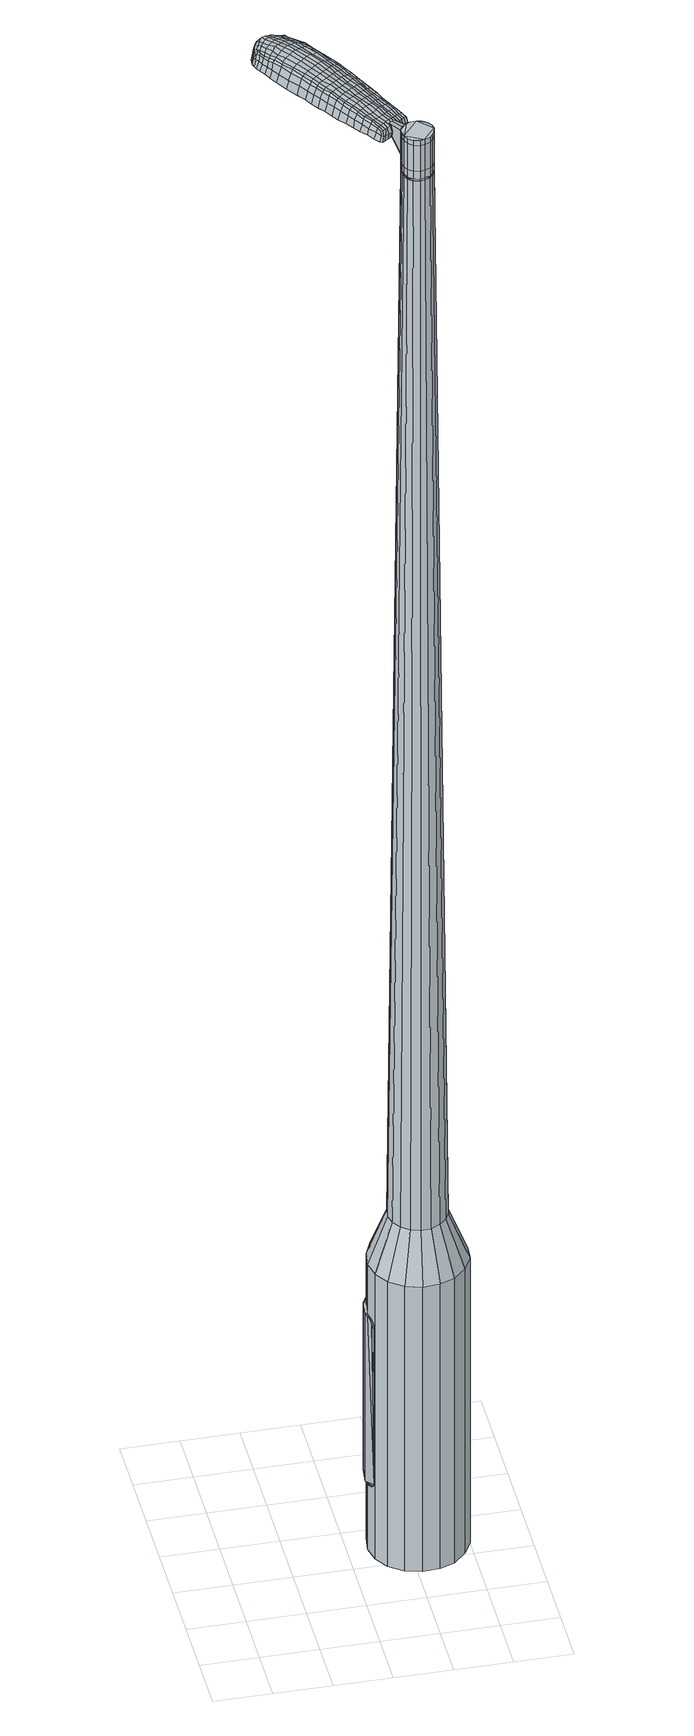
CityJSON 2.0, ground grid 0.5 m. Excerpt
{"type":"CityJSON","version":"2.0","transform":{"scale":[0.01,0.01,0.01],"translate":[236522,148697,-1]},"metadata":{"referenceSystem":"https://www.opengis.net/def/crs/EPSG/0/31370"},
"CityObjects":{
"object1":{"type":"GenericCityObject","attributes":{"cluster":219,"mean_distance_to_centroid":0.167,"new_centroid_x":236523.61,"new_centroid_y":148698.26,"mean_distance_to_camera":6.42,"H1":254.01,"H2":280.38,"Z_final":108.63,"cluster2":-1,"proj_x":236528.1,"proj_y":148695.32,"id_line":52797,"bearing_l":33.27,"distance":5.37,"orientation":"left","G_obj":123.27},"geometry":[{"type":"MultiSurface","lod":"2","boundaries":[[[0,1,2,3]],[[1,4,5,2]],[[4,6,7,5]],[[6,8,9,7]],[[8,10,11,9]],[[10,12,13,11]],[[12,14,15,13]],[[14,16,17,15]],[[16,18,19,17]],[[18,20,21,19]],[[20,22,23,21]],[[22,24,25,23]],[[24,26,27,25]],[[26,28,29,27]],[[28,30,31,29]],[[30,32,33,31]],[[32,34,35,33]],[[34,0,3,35]],[[36,37,38,39]],[[38,40,41,42]],[[41,43,42]],[[42,44,45,46]],[[45,47,46]],[[46,48,49,50]],[[49,51,50]],[[42,46,50,38]],[[50,52,39,38]],[[53,36,39]],[[2,5,7,35]],[[7,9,11,15]],[[11,13,15]],[[15,17,19,23]],[[19,21,23]],[[23,25,27,31]],[[27,29,31]],[[15,23,31,7]],[[31,33,35,7]],[[3,2,35]],[[1,0,54,55]],[[0,34,56,54]],[[34,32,57,56]],[[32,30,58,57]],[[30,28,59,58]],[[28,26,60,59]],[[26,24,61,60]],[[24,22,62,61]],[[22,20,63,62]],[[20,18,64,63]],[[18,16,65,64]],[[16,14,66,65]],[[14,12,67,66]],[[12,10,68,67]],[[10,8,69,68]],[[8,6,70,69]],[[6,4,71,70]],[[4,1,55,71]],[[55,54,72,73]],[[54,56,74,72]],[[56,57,75,74]],[[57,58,76,75]],[[58,59,77,76]],[[59,60,78,77]],[[60,61,79,78]],[[61,62,80,79]],[[62,63,81,80]],[[63,64,82,81]],[[64,65,83,82]],[[65,66,84,83]],[[66,67,85,84]],[[67,68,86,85]],[[68,69,87,86]],[[69,70,88,87]],[[70,71,89,88]],[[71,55,73,89]],[[72,90,91,92]],[[93,94,90,72]],[[95,96,94,93]],[[76,97,96,95]],[[77,98,97,76]],[[99,100,98,77]],[[79,101,100,99]],[[102,103,101,79]],[[81,104,103,102]],[[105,106,104,81]],[[107,108,106,105]],[[109,110,108,107]],[[111,112,110,109]],[[113,114,112,111]],[[87,115,114,113]],[[116,117,115,87]],[[89,118,117,116]],[[92,91,118,89]],[[119,120,121,122]],[[123,119,122,124]],[[125,123,124,126]],[[127,125,126,128]],[[129,127,128,130]],[[131,129,130,132]],[[133,131,132,134]],[[135,133,134,136]],[[137,135,136,138]],[[139,137,138,140]],[[141,139,140,142]],[[143,141,142,144]],[[145,143,144,146]],[[147,145,146,148]],[[149,147,148,150]],[[151,149,150,152]],[[73,72,92]],[[74,93,72]],[[74,75,95,93]],[[75,76,95]],[[78,99,77]],[[78,79,99]],[[80,102,79]],[[80,81,102]],[[82,105,81]],[[82,83,107,105]],[[83,84,109,107]],[[84,85,111,109]],[[85,86,113,111]],[[86,87,113]],[[88,116,87]],[[88,89,116]],[[73,92,89]],[[153,91,90]],[[153,118,91]],[[154,117,118]],[[154,115,117]],[[155,114,115]],[[155,156,112,114]],[[156,157,110,112]],[[157,158,108,110]],[[158,159,106,108]],[[159,104,106]],[[160,103,104]],[[160,101,103]],[[161,100,101]],[[161,98,100]],[[162,96,97]],[[162,163,94,96]],[[163,90,94]],[[39,52,151,164]],[[153,90,165,152]],[[53,39,164,120]],[[90,163,121,165]],[[36,53,120,119]],[[163,162,122,121]],[[37,36,119,123]],[[162,97,124,122]],[[38,37,123,125]],[[97,98,126,124]],[[40,38,125,127]],[[98,161,128,126]],[[41,40,127,129]],[[161,101,130,128]],[[43,41,129,131]],[[101,160,132,130]],[[42,43,131,133]],[[160,104,134,132]],[[44,42,133,135]],[[104,159,136,134]],[[45,44,135,137]],[[159,158,138,136]],[[47,45,137,139]],[[158,157,140,138]],[[46,47,139,141]],[[157,156,142,140]],[[48,46,141,143]],[[156,155,144,142]],[[49,48,143,145]],[[155,115,146,144]],[[51,49,145,147]],[[115,154,148,146]],[[50,51,147,149]],[[154,118,150,148]],[[52,50,149,151]],[[118,153,152,150]],[[151,152,166,167]],[[152,165,168,166]],[[165,121,169,168]],[[121,120,170,169]],[[120,164,171,170]],[[164,151,167,171]],[[172,173,174,175]],[[176,172,175,177]],[[172,176,178,179]],[[173,172,179,180]],[[181,182,183,184]],[[185,181,184,186]],[[181,185,187,188]],[[182,181,188,189]],[[190,191,192,193]],[[194,190,193,195]],[[190,194,196,197]],[[191,190,197,198]],[[199,200,201,202]],[[203,199,202,204]],[[199,203,205,206]],[[200,199,206,207]],[[208,209,210,211]],[[212,208,211,213]],[[208,212,214,215]],[[209,208,215,216]],[[217,218,219,220]],[[221,217,220,222]],[[217,221,223,224]],[[218,217,224,225]],[[226,227,228,229]],[[218,226,229,219]],[[226,218,225,230]],[[227,226,230,231]],[[232,233,234,235]],[[227,232,235,228]],[[232,227,231,236]],[[233,232,236,237]],[[238,176,177,239]],[[233,238,239,234]],[[238,233,237,240]],[[176,238,240,178]],[[241,242,243,244]],[[245,241,244,246]],[[241,245,247,248]],[[242,241,248,249]],[[250,251,252,253]],[[242,250,253,243]],[[250,242,249,254]],[[251,250,254,255]],[[256,257,258,259]],[[251,256,259,252]],[[256,251,255,260]],[[257,256,260,261]],[[262,263,264,265]],[[257,262,265,258]],[[262,257,261,266]],[[263,262,266,267]],[[268,173,180,269]],[[263,268,269,264]],[[268,263,267,270]],[[173,268,270,174]],[[271,272,273,274]],[[275,271,274,276]],[[271,275,277,278]],[[272,271,278,279]],[[280,281,282,283]],[[272,280,283,273]],[[280,272,279,284]],[[281,280,284,285]],[[286,287,288,289]],[[281,286,289,282]],[[286,281,285,290]],[[287,286,290,291]],[[292,185,186,293]],[[287,292,293,288]],[[292,287,291,294]],[[185,292,294,187]],[[295,296,297,298]],[[299,295,298,300]],[[295,299,301,302]],[[296,295,302,303]],[[304,305,306,307]],[[296,304,307,297]],[[304,296,303,308]],[[305,304,308,309]],[[310,311,312,313]],[[305,310,313,306]],[[310,305,309,314]],[[311,310,314,315]],[[316,317,318,319]],[[311,316,319,312]],[[316,311,315,320]],[[317,316,320,321]],[[322,182,189,323]],[[317,322,323,318]],[[322,317,321,324]],[[182,322,324,183]],[[325,211,210,326]],[[327,325,326,328]],[[325,327,329,330]],[[211,325,330,213]],[[331,327,328,332]],[[333,331,332,334]],[[331,333,335,336]],[[327,331,336,329]],[[337,333,334,338]],[[339,337,338,340]],[[337,339,341,342]],[[333,337,342,335]],[[343,339,340,344]],[[345,343,344,346]],[[343,345,347,348]],[[339,343,348,341]],[[349,345,346,350]],[[200,349,350,201]],[[349,200,207,351]],[[345,349,351,347]],[[352,353,198,197]],[[354,352,197,196]],[[352,354,355,356]],[[353,352,356,357]],[[358,359,357,356]],[[360,358,356,355]],[[358,360,361,362]],[[359,358,362,363]],[[364,365,363,362]],[[366,364,362,361]],[[364,366,367,368]],[[365,364,368,369]],[[370,371,369,368]],[[372,370,368,367]],[[370,372,205,203]],[[371,370,203,204]],[[373,374,375,376]],[[275,373,376,277]],[[373,275,276,377]],[[374,373,377,378]],[[379,194,195,380]],[[374,379,380,375]],[[379,374,378,381]],[[194,379,381,196]],[[382,383,384,385]],[[221,382,385,223]],[[382,221,222,386]],[[383,382,386,387]],[[388,389,390,391]],[[383,388,391,384]],[[388,383,387,392]],[[389,388,392,393]],[[394,191,198,395]],[[389,394,395,390]],[[394,389,393,396]],[[191,394,396,192]],[[397,398,399,400]],[[179,397,400,180]],[[397,179,178,401]],[[398,397,401,402]],[[403,404,405,406]],[[398,403,406,399]],[[403,398,402,407]],[[404,403,407,408]],[[409,202,201,410]],[[404,409,410,405]],[[409,404,408,411]],[[202,409,411,204]],[[412,413,414,415]],[[184,412,415,186]],[[412,184,183,416]],[[413,412,416,417]],[[418,206,205,419]],[[413,418,419,414]],[[418,413,417,420]],[[206,418,420,207]],[[421,422,423,424]],[[299,421,424,301]],[[421,299,300,425]],[[422,421,425,426]],[[427,212,213,428]],[[422,427,428,423]],[[427,422,426,429]],[[212,427,429,214]],[[430,431,432,433]],[[245,430,433,247]],[[430,245,246,434]],[[431,430,434,435]],[[436,437,438,439]],[[431,436,439,432]],[[436,431,435,440]],[[437,436,440,441]],[[442,209,216,443]],[[437,442,443,438]],[[442,437,441,444]],[[209,442,444,210]],[[445,446,435,434]],[[244,445,434,246]],[[445,244,243,447]],[[446,445,447,448]],[[449,450,441,440]],[[446,449,440,435]],[[449,446,448,451]],[[450,449,451,452]],[[453,326,210,444]],[[450,453,444,441]],[[453,450,452,454]],[[326,453,454,328]],[[455,456,457,458]],[[302,455,458,303]],[[455,302,301,424]],[[456,455,424,423]],[[459,330,329,460]],[[456,459,460,457]],[[459,456,423,428]],[[330,459,428,213]],[[461,462,448,447]],[[253,461,447,243]],[[461,253,252,463]],[[462,461,463,464]],[[465,466,452,451]],[[462,465,451,448]],[[465,462,464,467]],[[466,465,467,468]],[[469,332,328,454]],[[466,469,454,452]],[[469,466,468,470]],[[332,469,470,334]],[[471,472,473,474]],[[308,471,474,309]],[[471,308,303,458]],[[472,471,458,457]],[[475,336,335,476]],[[472,475,476,473]],[[475,472,457,460]],[[336,475,460,329]],[[477,478,464,463]],[[259,477,463,252]],[[477,259,258,479]],[[478,477,479,480]],[[481,482,468,467]],[[478,481,467,464]],[[481,478,480,483]],[[482,481,483,484]],[[485,338,334,470]],[[482,485,470,468]],[[485,482,484,486]],[[338,485,486,340]],[[487,488,489,490]],[[314,487,490,315]],[[487,314,309,474]],[[488,487,474,473]],[[491,342,341,492]],[[488,491,492,489]],[[491,488,473,476]],[[342,491,476,335]],[[493,494,480,479]],[[265,493,479,258]],[[493,265,264,495]],[[494,493,495,496]],[[497,498,484,483]],[[494,497,483,480]],[[497,494,496,499]],[[498,497,499,500]],[[501,344,340,486]],[[498,501,486,484]],[[501,498,500,502]],[[344,501,502,346]],[[503,504,505,506]],[[320,503,506,321]],[[503,320,315,490]],[[504,503,490,489]],[[507,348,347,508]],[[504,507,508,505]],[[507,504,489,492]],[[348,507,492,341]],[[509,510,496,495]],[[269,509,495,264]],[[509,269,180,400]],[[510,509,400,399]],[[511,512,500,499]],[[510,511,499,496]],[[511,510,399,406]],[[512,511,406,405]],[[513,350,346,502]],[[512,513,502,500]],[[513,512,405,410]],[[350,513,410,201]],[[514,515,417,416]],[[324,514,416,183]],[[514,324,321,506]],[[515,514,506,505]],[[516,351,207,420]],[[515,516,420,417]],[[516,515,505,508]],[[351,516,508,347]],[[517,518,378,377]],[[274,517,377,276]],[[517,274,273,519]],[[518,517,519,520]],[[521,354,196,381]],[[518,521,381,378]],[[521,518,520,522]],[[354,521,522,355]],[[523,524,525,526]],[[224,523,526,225]],[[523,224,223,385]],[[524,523,385,384]],[[527,528,529,530]],[[524,527,530,525]],[[527,524,384,391]],[[528,527,391,390]],[[531,353,357,532]],[[528,531,532,529]],[[531,528,390,395]],[[353,531,395,198]],[[533,534,520,519]],[[283,533,519,273]],[[533,283,282,535]],[[534,533,535,536]],[[537,360,355,522]],[[534,537,522,520]],[[537,534,536,538]],[[360,537,538,361]],[[539,540,541,542]],[[230,539,542,231]],[[539,230,225,526]],[[540,539,526,525]],[[543,544,545,546]],[[540,543,546,541]],[[543,540,525,530]],[[544,543,530,529]],[[547,359,363,548]],[[544,547,548,545]],[[547,544,529,532]],[[359,547,532,357]],[[549,550,536,535]],[[289,549,535,282]],[[549,289,288,551]],[[550,549,551,552]],[[553,366,361,538]],[[550,553,538,536]],[[553,550,552,554]],[[366,553,554,367]],[[555,556,557,558]],[[236,555,558,237]],[[555,236,231,542]],[[556,555,542,541]],[[559,560,561,562]],[[556,559,562,557]],[[559,556,541,546]],[[560,559,546,545]],[[563,365,369,564]],[[560,563,564,561]],[[563,560,545,548]],[[365,563,548,363]],[[565,566,552,551]],[[293,565,551,288]],[[565,293,186,415]],[[566,565,415,414]],[[567,372,367,554]],[[566,567,554,552]],[[567,566,414,419]],[[372,567,419,205]],[[568,569,402,401]],[[240,568,401,178]],[[568,240,237,558]],[[569,568,558,557]],[[570,571,408,407]],[[569,570,407,402]],[[570,569,557,562]],[[571,570,562,561]],[[572,371,204,411]],[[571,572,411,408]],[[572,571,561,564]],[[371,572,564,369]],[[573,574,575,576]],[[576,575,577,578]],[[579,577,575,580]],[[580,575,574,581]],[[582,583,584,585]],[[585,584,586,587]],[[588,586,584,589]],[[589,584,583,590]],[[591,592,593,594]],[[594,593,595,596]],[[597,595,593,598]],[[598,593,592,599]],[[600,601,602,603]],[[603,602,604,605]],[[606,604,602,607]],[[607,602,601,608]],[[609,610,611,612]],[[612,611,613,614]],[[615,613,611,616]],[[616,611,610,617]],[[618,619,620,621]],[[621,620,622,623]],[[624,622,620,625]],[[625,620,619,626]],[[627,628,629,630]],[[630,629,619,618]],[[626,619,629,631]],[[631,629,628,632]],[[633,634,635,636]],[[636,635,628,627]],[[632,628,635,637]],[[637,635,634,638]],[[578,577,639,640]],[[640,639,634,633]],[[638,634,639,641]],[[641,639,577,579]],[[642,643,644,645]],[[645,644,646,647]],[[648,646,644,649]],[[649,644,643,650]],[[651,652,653,654]],[[654,653,643,642]],[[650,643,653,655]],[[655,653,652,656]],[[657,658,659,660]],[[660,659,652,651]],[[656,652,659,661]],[[661,659,658,662]],[[663,664,665,666]],[[666,665,658,657]],[[662,658,665,667]],[[667,665,664,668]],[[581,574,669,670]],[[670,669,664,663]],[[668,664,669,671]],[[671,669,574,573]],[[672,673,674,675]],[[675,674,676,677]],[[678,676,674,679]],[[679,674,673,680]],[[681,682,683,684]],[[684,683,673,672]],[[680,673,683,685]],[[685,683,682,686]],[[687,688,689,690]],[[690,689,682,681]],[[686,682,689,691]],[[691,689,688,692]],[[587,586,693,694]],[[694,693,688,687]],[[692,688,693,695]],[[695,693,586,588]],[[696,697,698,699]],[[699,698,700,701]],[[702,700,698,703]],[[703,698,697,704]],[[705,706,707,708]],[[708,707,697,696]],[[704,697,707,709]],[[709,707,706,710]],[[711,712,713,714]],[[714,713,706,705]],[[710,706,713,715]],[[715,713,712,716]],[[717,718,719,720]],[[720,719,712,711]],[[716,712,719,721]],[[721,719,718,722]],[[590,583,723,724]],[[724,723,718,717]],[[722,718,723,725]],[[725,723,583,582]],[[609,612,726,727]],[[727,726,728,729]],[[730,728,726,731]],[[731,726,612,614]],[[729,728,732,733]],[[733,732,734,735]],[[736,734,732,737]],[[737,732,728,730]],[[735,734,738,739]],[[739,738,740,741]],[[742,740,738,743]],[[743,738,734,736]],[[741,740,744,745]],[[745,744,746,747]],[[748,746,744,749]],[[749,744,740,742]],[[747,746,750,751]],[[751,750,601,600]],[[608,601,750,752]],[[752,750,746,748]],[[599,753,754,598]],[[598,754,755,597]],[[756,755,754,757]],[[757,754,753,758]],[[758,759,760,757]],[[757,760,761,756]],[[762,761,760,763]],[[763,760,759,764]],[[764,765,766,763]],[[763,766,767,762]],[[768,767,766,769]],[[769,766,765,770]],[[770,771,772,769]],[[769,772,773,768]],[[606,773,772,604]],[[604,772,771,605]],[[774,775,776,777]],[[777,776,676,678]],[[677,676,776,778]],[[778,776,775,779]],[[596,595,780,781]],[[781,780,775,774]],[[779,775,780,782]],[[782,780,595,597]],[[783,784,785,786]],[[786,785,622,624]],[[623,622,785,787]],[[787,785,784,788]],[[789,790,791,792]],[[792,791,784,783]],[[788,784,791,793]],[[793,791,790,794]],[[599,592,795,796]],[[796,795,790,789]],[[794,790,795,797]],[[797,795,592,591]],[[798,799,800,801]],[[801,800,580,581]],[[579,580,800,802]],[[802,800,799,803]],[[804,805,806,807]],[[807,806,799,798]],[[803,799,806,808]],[[808,806,805,809]],[[600,603,810,811]],[[811,810,805,804]],[[809,805,810,812]],[[812,810,603,605]],[[813,814,815,816]],[[816,815,585,587]],[[582,585,815,817]],[[817,815,814,818]],[[606,607,819,820]],[[820,819,814,813]],[[818,814,819,821]],[[821,819,607,608]],[[822,823,824,825]],[[825,824,700,702]],[[701,700,824,826]],[[826,824,823,827]],[[614,613,828,829]],[[829,828,823,822]],[[827,823,828,830]],[[830,828,613,615]],[[831,832,833,834]],[[834,833,646,648]],[[647,646,833,835]],[[835,833,832,836]],[[837,838,839,840]],[[840,839,832,831]],[[836,832,839,841]],[[841,839,838,842]],[[617,610,843,844]],[[844,843,838,837]],[[842,838,843,845]],[[845,843,610,609]],[[836,846,847,835]],[[835,847,645,647]],[[642,645,847,848]],[[848,847,846,849]],[[842,850,851,841]],[[841,851,846,836]],[[849,846,851,852]],[[852,851,850,853]],[[609,727,854,845]],[[845,854,850,842]],[[853,850,854,855]],[[855,854,727,729]],[[856,857,858]],[[858,857,703,704]],[[702,703,857,825]],[[825,857,822]],[[730,731,859,860]],[[860,859,857,856]],[[822,857,859,829]],[[829,859,731,614]],[[849,861,862,848]],[[848,862,654,642]],[[651,654,862,863]],[[863,862,861,864]],[[853,865,866,852]],[[852,866,861,849]],[[864,861,866,867]],[[867,866,865,868]],[[729,733,869,855]],[[855,869,865,853]],[[868,865,869,870]],[[870,869,733,735]],[[871,872,873,874]],[[874,873,709,710]],[[704,709,873,858]],[[858,873,872,856]],[[736,737,875,876]],[[876,875,872,871]],[[856,872,875,860]],[[860,875,737,730]],[[864,877,878,863]],[[863,878,660,651]],[[657,660,878,879]],[[878,877,879]],[[868,880,881,867]],[[867,881,877,864]],[[879,877,881,882]],[[882,881,880,883]],[[735,739,884,870]],[[870,884,880,868]],[[883,880,884,885]],[[885,884,739,741]],[[886,887,888,889]],[[889,888,715,716]],[[710,715,888,874]],[[874,888,887,871]],[[742,743,890,891]],[[891,890,887,886]],[[871,887,890,876]],[[876,890,743,736]],[[892,893,879]],[[879,893,666,657]],[[663,666,893,894]],[[894,893,892,895]],[[883,896,897,882]],[[882,897,892,879]],[[895,892,897,898]],[[898,897,896,899]],[[741,745,900,885]],[[885,900,896,883]],[[899,896,900,901]],[[901,900,745,747]],[[902,903,904,905]],[[905,904,721,722]],[[716,721,904,889]],[[889,904,903,886]],[[748,749,906,907]],[[907,906,903,902]],[[886,903,906,891]],[[891,906,749,742]],[[895,908,909,894]],[[894,909,670,663]],[[581,670,909,801]],[[801,909,908,798]],[[899,910,911,898]],[[898,911,908,895]],[[798,908,911,807]],[[807,911,910,804]],[[747,751,912,901]],[[901,912,910,899]],[[804,910,912,811]],[[811,912,751,600]],[[818,913,914,817]],[[817,914,725,582]],[[722,725,914,905]],[[905,914,913,902]],[[608,752,915,821]],[[821,915,913,818]],[[902,913,915,907]],[[907,915,752,748]],[[779,916,917,778]],[[778,917,675,677]],[[672,675,917,918]],[[918,917,916,919]],[[597,755,920,782]],[[782,920,916,779]],[[919,916,920,921]],[[921,920,755,756]],[[922,923,924,925]],[[925,924,625,626]],[[624,625,924,786]],[[786,924,923,783]],[[926,927,928,929]],[[929,928,923,922]],[[783,923,928,792]],[[792,928,927,789]],[[758,753,930,931]],[[931,930,927,926]],[[789,927,930,796]],[[796,930,753,599]],[[919,932,933,918]],[[918,933,684,672]],[[681,684,933,934]],[[934,933,932,935]],[[756,761,936,921]],[[921,936,932,919]],[[935,932,936,937]],[[937,936,761,762]],[[938,939,940,941]],[[941,940,631,632]],[[626,631,940,925]],[[925,940,939,922]],[[942,943,944,945]],[[945,944,939,938]],[[922,939,944,929]],[[929,944,943,926]],[[764,759,946,947]],[[947,946,943,942]],[[926,943,946,931]],[[931,946,759,758]],[[935,948,949,934]],[[934,949,690,681]],[[687,690,949,950]],[[950,949,948,951]],[[762,767,952,937]],[[937,952,948,935]],[[951,948,952,953]],[[953,952,767,768]],[[954,955,956,957]],[[957,956,637,638]],[[632,637,956,941]],[[941,956,955,938]],[[958,959,960,961]],[[961,960,955,954]],[[938,955,960,945]],[[945,960,959,942]],[[770,765,962,963]],[[963,962,959,958]],[[942,959,962,947]],[[947,962,765,764]],[[951,964,965,950]],[[950,965,694,687]],[[587,694,965,816]],[[816,965,964,813]],[[768,773,966,953]],[[953,966,964,951]],[[813,964,966,820]],[[820,966,773,606]],[[803,967,968,802]],[[802,968,641,579]],[[638,641,968,957]],[[957,968,967,954]],[[809,969,970,808]],[[808,970,967,803]],[[954,967,970,961]],[[961,970,969,958]],[[605,771,971,812]],[[812,971,969,809]],[[958,969,971,963]],[[963,971,771,770]],[[573,576,175,174]],[[576,578,177,175]],[[588,589,188,187]],[[589,590,189,188]],[[591,594,193,192]],[[594,596,195,193]],[[615,616,215,214]],[[616,617,216,215]],[[618,621,220,219]],[[621,623,222,220]],[[627,630,229,228]],[[630,618,219,229]],[[633,636,235,234]],[[636,627,228,235]],[[578,640,239,177]],[[640,633,234,239]],[[648,649,248,247]],[[649,650,249,248]],[[650,655,254,249]],[[655,656,255,254]],[[656,661,260,255]],[[661,662,261,260]],[[662,667,266,261]],[[667,668,267,266]],[[668,671,270,267]],[[671,573,174,270]],[[678,679,278,277]],[[679,680,279,278]],[[680,685,284,279]],[[685,686,285,284]],[[686,691,290,285]],[[691,692,291,290]],[[692,695,294,291]],[[695,588,187,294]],[[696,699,298,297]],[[699,701,300,298]],[[705,708,307,306]],[[708,696,297,307]],[[711,714,313,312]],[[714,705,306,313]],[[717,720,319,318]],[[720,711,312,319]],[[590,724,323,189]],[[724,717,318,323]],[[774,777,376,375]],[[777,678,277,376]],[[596,781,380,195]],[[781,774,375,380]],[[623,787,386,222]],[[787,788,387,386]],[[788,793,392,387]],[[793,794,393,392]],[[794,797,396,393]],[[797,591,192,396]],[[701,826,425,300]],[[826,827,426,425]],[[827,830,429,426]],[[830,615,214,429]],[[831,834,433,432]],[[834,648,247,433]],[[837,840,439,438]],[[840,831,432,439]],[[617,844,443,216]],[[844,837,438,443]],[[972,973,974,975]],[[976,977,975,974]],[[978,979,980,981]],[[982,983,984,985]],[[973,986,987,974]],[[988,976,974,987]],[[989,978,981,990]],[[991,992,983,982]],[[986,993,994,987]],[[994,995,988,987]],[[996,989,990,997]],[[998,992,991,999]],[[993,1000,1001,994]],[[1001,1002,995,994]],[[1003,996,997,1004]],[[1005,998,999,1006]],[[1007,1008,1009,1010]],[[1011,1012,1008,1007]],[[1011,1013,1014,1012]],[[1013,1015,1016,1014]],[[1017,1018,1019,1020]],[[1021,1022,1018,1017]],[[1023,1024,1022,1021]],[[1025,1026,1024,1023]],[[1020,1009,1008,1017]],[[1017,1008,1012,1021]],[[1012,1014,1023,1021]],[[1014,1016,1025,1023]],[[981,980,977,976]],[[990,981,976,988]],[[995,997,990,988]],[[1002,1004,997,995]],[[982,985,979,978]],[[991,982,978,989]],[[999,991,989,996]],[[1006,999,996,1003]],[[983,1007,1010,984]],[[992,1011,1007,983]],[[1013,1011,992,998]],[[1015,1013,998,1005]],[[1027,1028,1029,1030]],[[1029,1031,1032,1033]],[[1029,1033,1034,1035]],[[1029,1035,1030]],[[1036,1027,1030,1037]],[[1038,1037,1030,1039]],[[1040,1039,1030]],[[1041,1029,1028,1042]],[[1043,1041,1042,1044]],[[1045,1043,1044,1046]],[[1047,1045,1046,1048]],[[1049,1047,1048,1050]],[[1050,1051,1052,1053]],[[1050,1053,1054,1055]],[[1050,1055,1056,1057]],[[1056,1058,1059,1060]],[[1056,1060,1061,1062]],[[1056,1062,1057]],[[1050,1057,1049]],[[1063,1064,1028,1027]],[[1065,1066,1031,1029]],[[1067,1068,1040,1030]],[[1064,1069,1042,1028]],[[1070,1065,1029,1041]],[[1069,1071,1044,1042]],[[1072,1070,1041,1043]],[[1071,1073,1046,1044]],[[1074,1072,1043,1045]],[[1073,1075,1048,1046]],[[1076,1074,1045,1047]],[[1075,1077,1050,1048]],[[1078,1076,1047,1049]],[[1077,1079,1051,1050]],[[1080,1081,1058,1056]],[[1082,1078,1049,1057]],[[1052,1051,1079,1083]],[[1053,1052,1083,1084]],[[1054,1053,1084,1085]],[[1055,1054,1085,1086]],[[1056,1055,1086,1080]],[[1087,1063,1027,1036]],[[1088,1087,1036,1037]],[[1089,1088,1037,1038]],[[1090,1089,1038,1039]],[[1068,1090,1039,1040]],[[1032,1031,1066,1091]],[[1059,1058,1081,1092]],[[1033,1032,1091,1093]],[[1034,1033,1093,1094]],[[1035,1034,1094,1095]],[[1030,1035,1095,1067]],[[1060,1059,1092,1096]],[[1061,1060,1096,1097]],[[1062,1061,1097,1098]],[[1057,1062,1098,1082]]]}]}
},
"vertices":[
[136,162,384],[149,168,384],[149,168,96],[136,162,96],[164,169,384],[164,169,96],[178,165,384],[178,165,96],[190,156,384],[190,156,96],[198,144,384],[198,144,96],[201,129,384],[201,129,96],[200,115,384],[200,115,96],[193,102,384],[193,102,96],[182,91,384],[182,91,96],[169,86,384],[169,86,96],[154,85,384],[154,85,96],[140,89,384],[140,89,96],[128,98,384],[128,98,96],[120,110,384],[120,110,96],[117,124,384],[117,124,96],[119,139,384],[119,139,96],[125,152,384],[125,152,96],[146,131,1524],[146,126,1524],[147,122,1524],[152,138,1524],[149,118,1524],[153,115,1524],[162,114,1524],[158,113,1524],[167,116,1524],[170,119,1524],[173,128,1524],[172,123,1524],[172,132,1524],[169,136,1524],[161,140,1524],[165,139,1524],[156,140,1524],[148,135,1524],[145,148,429],[153,151,429],[139,142,429],[135,134,429],[134,125,429],[136,117,429],[141,110,429],[148,104,429],[156,102,429],[165,102,429],[173,106,429],[179,112,429],[183,120,429],[184,128,429],[182,137,429],[177,144,429],[170,149,429],[162,152,429],[152,138,1483],[156,140,1483],[148,135,1483],[146,131,1483],[146,126,1483],[147,122,1483],[149,118,1483],[153,115,1483],[158,113,1483],[162,114,1483],[167,116,1483],[170,119,1483],[172,123,1483],[173,128,1483],[172,132,1483],[169,136,1483],[165,139,1483],[161,140,1483],[152,138,1485],[156,139,1485],[156,139,1483],[149,135,1483],[149,135,1485],[147,131,1483],[147,131,1485],[146,126,1485],[147,122,1485],[150,118,1483],[150,118,1485],[153,115,1485],[158,114,1483],[158,114,1485],[162,114,1485],[166,116,1483],[166,116,1485],[169,119,1483],[169,119,1485],[171,123,1483],[171,123,1485],[172,128,1483],[172,128,1485],[171,132,1483],[171,132,1485],[169,136,1485],[165,138,1483],[165,138,1485],[161,140,1485],[146,131,1519],[148,135,1519],[148,135,1493],[146,131,1493],[146,126,1519],[146,126,1493],[147,122,1519],[147,122,1493],[149,118,1519],[149,118,1493],[153,115,1519],[153,115,1493],[158,113,1519],[158,113,1493],[162,114,1519],[162,114,1493],[167,116,1519],[167,116,1493],[170,119,1519],[170,119,1493],[172,123,1519],[172,123,1493],[173,128,1519],[173,128,1493],[172,132,1519],[172,132,1493],[169,136,1519],[169,136,1493],[165,139,1519],[165,139,1493],[161,140,1519],[161,140,1493],[156,140,1519],[156,140,1493],[156,140,1485],[165,139,1485],[172,132,1485],[173,128,1485],[172,123,1485],[170,119,1485],[167,116,1485],[158,113,1485],[149,118,1485],[146,131,1485],[148,135,1485],[152,138,1519],[152,138,1493],[144,155,1513],[144,155,1518],[142,154,1513],[139,152,1513],[139,152,1518],[142,154,1518],[117,226,1519],[121,220,1518],[121,222,1509],[118,228,1510],[113,234,1519],[113,236,1510],[112,232,1526],[116,225,1525],[120,219,1525],[85,205,1519],[89,200,1518],[91,200,1525],[87,205,1525],[80,213,1519],[82,213,1526],[78,213,1510],[83,206,1510],[87,200,1509],[59,276,1519],[62,278,1519],[62,279,1513],[59,277,1513],[57,273,1519],[56,274,1513],[57,272,1524],[60,275,1524],[63,277,1524],[100,214,1530],[104,208,1529],[107,210,1529],[103,216,1530],[95,222,1531],[98,224,1531],[92,220,1530],[97,212,1530],[101,206,1529],[144,147,1512],[147,149,1512],[146,150,1517],[144,148,1517],[142,145,1512],[141,147,1517],[141,146,1506],[144,148,1506],[146,149,1506],[84,275,1519],[86,273,1519],[86,274,1512],[84,277,1512],[82,277,1518],[82,278,1512],[81,276,1522],[83,274,1523],[85,272,1524],[89,269,1519],[92,264,1519],[93,266,1512],[89,271,1512],[88,268,1524],[91,263,1525],[96,260,1519],[100,253,1519],[101,255,1511],[96,261,1511],[95,258,1526],[99,252,1526],[106,244,1519],[107,245,1510],[106,242,1526],[154,162,1513],[150,169,1513],[150,168,1518],[154,161,1517],[157,157,1512],[156,158,1516],[157,159,1506],[155,164,1507],[151,170,1507],[147,176,1514],[143,182,1515],[142,181,1520],[146,174,1519],[147,177,1507],[143,184,1507],[139,189,1515],[136,195,1516],[135,193,1522],[139,187,1521],[140,190,1508],[136,197,1508],[132,201,1517],[128,208,1517],[127,206,1524],[131,200,1523],[132,203,1508],[129,210,1509],[125,214,1518],[124,212,1524],[125,216,1509],[53,256,1519],[55,253,1519],[56,254,1524],[54,257,1523],[52,259,1518],[53,258,1522],[51,259,1512],[52,256,1512],[53,253,1512],[57,249,1519],[60,244,1519],[61,244,1525],[58,249,1524],[55,249,1512],[58,244,1512],[63,239,1519],[67,232,1519],[69,232,1526],[64,239,1526],[61,239,1511],[65,232,1511],[73,222,1519],[75,222,1526],[71,223,1510],[129,146,1513],[124,152,1513],[123,152,1507],[127,146,1507],[132,142,1512],[131,142,1506],[132,143,1516],[130,146,1517],[126,152,1518],[120,158,1514],[115,164,1515],[114,164,1507],[118,158,1507],[121,158,1519],[117,164,1520],[111,170,1515],[106,176,1516],[104,176,1508],[109,170,1508],[112,170,1521],[108,176,1522],[102,182,1517],[98,188,1517],[96,188,1509],[100,182,1508],[104,182,1523],[99,188,1524],[93,194,1518],[91,194,1509],[95,194,1524],[141,153,1519],[143,154,1519],[137,159,1520],[139,160,1520],[134,157,1520],[138,151,1519],[133,165,1522],[135,167,1522],[129,171,1523],[131,173,1523],[126,170,1523],[130,163,1521],[124,178,1524],[127,179,1524],[120,184,1525],[123,185,1525],[118,182,1525],[122,176,1524],[116,190,1526],[119,192,1526],[112,196,1527],[115,198,1527],[109,194,1527],[113,188,1526],[108,202,1528],[111,204,1528],[105,200,1528],[62,273,1527],[65,275,1527],[59,270,1526],[61,266,1527],[64,269,1528],[67,271,1528],[68,263,1529],[71,265,1529],[65,261,1528],[69,255,1530],[72,257,1530],[75,259,1530],[76,251,1531],[79,253,1531],[73,249,1530],[78,241,1531],[81,244,1531],[84,246,1531],[88,233,1531],[91,235,1531],[85,230,1531],[52,261,1518],[53,264,1519],[51,264,1513],[51,261,1513],[53,260,1523],[54,263,1523],[54,269,1519],[53,269,1513],[55,268,1524],[80,278,1518],[77,279,1518],[77,278,1523],[80,277,1523],[80,279,1513],[77,280,1513],[74,280,1519],[70,280,1519],[70,279,1524],[74,278,1523],[74,281,1513],[69,281,1513],[66,280,1519],[67,278,1524],[65,280,1513],[115,224,1528],[114,223,1528],[117,217,1528],[119,218,1527],[111,231,1528],[109,230,1529],[111,221,1529],[108,220,1530],[112,214,1529],[115,215,1528],[107,229,1529],[104,227,1530],[106,218,1530],[109,212,1529],[101,226,1531],[88,206,1528],[90,207,1529],[85,215,1529],[83,213,1528],[92,200,1527],[94,202,1528],[93,210,1529],[88,217,1530],[97,204,1528],[134,141,1512],[136,142,1512],[136,143,1517],[134,142,1517],[133,141,1506],[135,142,1506],[139,143,1512],[138,145,1517],[138,144,1506],[157,155,1512],[155,154,1512],[156,155,1506],[157,156,1506],[156,156,1517],[154,155,1517],[153,153,1512],[151,151,1512],[151,152,1506],[153,154,1506],[152,154,1517],[150,152,1517],[149,150,1512],[149,151,1506],[148,151,1517],[153,160,1519],[151,159,1519],[149,167,1520],[148,166,1520],[149,158,1519],[147,157,1519],[146,165,1520],[143,163,1520],[145,155,1519],[141,162,1520],[131,146,1519],[133,147,1519],[128,154,1520],[127,153,1520],[136,149,1519],[131,155,1520],[145,173,1521],[144,172,1521],[141,180,1522],[140,179,1522],[142,171,1521],[139,170,1521],[138,177,1522],[135,176,1523],[137,168,1522],[133,174,1523],[122,159,1521],[124,160,1521],[120,166,1522],[118,165,1522],[127,161,1521],[123,168,1522],[138,186,1523],[136,185,1523],[134,192,1524],[132,191,1524],[134,184,1523],[132,182,1524],[130,190,1525],[128,188,1525],[129,181,1524],[125,187,1525],[114,171,1523],[116,172,1523],[111,178,1524],[109,177,1524],[119,174,1524],[114,180,1525],[130,199,1525],[128,198,1525],[126,205,1526],[125,204,1526],[126,196,1526],[124,195,1526],[122,203,1527],[120,201,1527],[121,193,1526],[117,199,1527],[105,183,1525],[107,184,1525],[103,190,1526],[101,189,1526],[110,186,1526],[106,192,1527],[123,211,1527],[121,210,1527],[119,209,1527],[116,207,1528],[113,206,1528],[96,194,1527],[98,196,1527],[102,198,1528],[55,258,1525],[55,261,1525],[56,255,1526],[57,258,1526],[57,265,1526],[59,262,1527],[81,275,1525],[79,275,1525],[81,272,1526],[83,272,1525],[76,276,1525],[72,276,1526],[74,273,1527],[78,273,1526],[68,276,1526],[71,272,1527],[59,250,1526],[60,253,1527],[62,245,1527],[63,247,1528],[62,257,1528],[66,251,1529],[86,268,1526],[84,268,1527],[88,263,1528],[90,263,1527],[81,268,1527],[78,268,1528],[82,262,1529],[85,263,1528],[74,267,1528],[78,261,1530],[65,240,1528],[67,242,1529],[70,233,1528],[71,235,1529],[69,245,1529],[74,238,1530],[94,258,1528],[92,258,1528],[96,251,1529],[98,251,1528],[89,257,1529],[86,256,1530],[90,249,1530],[93,250,1530],[82,255,1530],[87,247,1531],[76,223,1529],[78,225,1529],[81,228,1530],[104,241,1528],[103,241,1529],[100,240,1530],[97,238,1530],[94,237,1531],[120,221,1509],[119,219,1518],[116,225,1518],[116,227,1509],[111,233,1519],[112,235,1510],[110,231,1525],[115,224,1525],[118,218,1525],[92,201,1525],[91,201,1518],[86,207,1518],[88,207,1525],[82,214,1519],[83,214,1525],[80,214,1510],[84,207,1509],[89,201,1509],[63,277,1513],[63,276,1519],[61,275,1519],[60,275,1513],[58,272,1519],[58,273,1513],[59,271,1524],[61,273,1524],[64,275,1524],[106,210,1528],[104,209,1528],[100,215,1529],[103,217,1529],[95,222,1529],[98,224,1529],[92,220,1529],[97,213,1529],[101,207,1528],[145,151,1516],[145,150,1512],[143,149,1512],[143,150,1516],[141,147,1512],[140,148,1516],[140,148,1506],[143,150,1506],[145,151,1506],[85,273,1512],[84,271,1519],[82,274,1518],[83,275,1512],[81,275,1518],[81,276,1512],[80,274,1522],[81,273,1523],[83,270,1523],[91,265,1512],[91,263,1519],[87,268,1519],[88,269,1512],[86,266,1524],[90,262,1525],[99,254,1511],[99,252,1519],[94,258,1519],[95,260,1511],[93,257,1525],[98,251,1526],[105,243,1519],[105,244,1510],[104,241,1526],[148,167,1518],[149,168,1513],[152,162,1513],[152,161,1517],[155,157,1512],[154,157,1515],[155,158,1506],[153,163,1506],[149,169,1507],[141,180,1520],[141,181,1514],[145,175,1514],[144,173,1519],[145,176,1507],[142,183,1507],[133,193,1522],[134,194,1516],[137,188,1515],[137,186,1521],[138,189,1508],[134,196,1508],[126,205,1523],[126,207,1517],[130,200,1516],[129,199,1522],[131,202,1508],[127,209,1508],[123,213,1517],[122,212,1524],[123,215,1509],[58,254,1523],[57,254,1519],[55,257,1518],[56,257,1523],[54,259,1518],[55,259,1522],[53,259,1512],[54,257,1512],[55,254,1512],[63,245,1525],[61,245,1519],[59,250,1519],[60,250,1524],[57,250,1512],[60,245,1512],[70,233,1526],[69,233,1519],[64,240,1519],[66,240,1525],[63,240,1511],[67,233,1511],[75,223,1519],[77,223,1526],[73,224,1510],[124,153,1507],[126,153,1513],[130,147,1513],[129,147,1506],[133,143,1512],[132,143,1506],[134,144,1515],[131,147,1517],[127,153,1518],[115,165,1507],[117,165,1514],[121,159,1514],[120,159,1507],[123,159,1519],[118,165,1520],[106,177,1508],[108,177,1516],[112,171,1515],[111,171,1508],[114,171,1521],[109,177,1522],[97,189,1508],[99,189,1517],[103,183,1516],[102,183,1508],[105,183,1522],[101,189,1523],[95,195,1517],[93,195,1509],[97,195,1524],[140,154,1518],[142,155,1518],[136,159,1519],[139,161,1519],[134,158,1519],[138,152,1518],[132,166,1520],[135,167,1520],[128,172,1521],[131,173,1521],[126,170,1521],[130,164,1520],[124,178,1523],[126,180,1523],[120,184,1524],[122,186,1524],[117,183,1524],[122,176,1523],[116,190,1525],[118,192,1525],[112,197,1526],[114,198,1526],[109,195,1526],[113,189,1525],[108,203,1527],[110,204,1527],[105,201,1527],[65,273,1526],[63,272,1526],[60,269,1525],[62,265,1526],[65,268,1526],[68,270,1526],[71,265,1528],[68,263,1528],[66,260,1527],[69,254,1528],[72,257,1529],[75,259,1529],[79,253,1530],[76,251,1530],[73,249,1529],[78,241,1530],[81,244,1530],[84,245,1530],[91,235,1530],[88,233,1530],[85,231,1530],[53,263,1513],[55,263,1518],[54,261,1518],[53,261,1512],[55,260,1523],[56,262,1523],[56,268,1519],[55,268,1513],[57,267,1523],[77,276,1523],[77,277,1518],[79,276,1518],[79,275,1523],[80,277,1512],[77,278,1512],[71,277,1523],[70,278,1519],[74,278,1519],[74,276,1523],[74,279,1513],[70,279,1513],[67,278,1519],[67,276,1524],[66,278,1513],[117,217,1527],[113,223,1527],[114,223,1527],[118,217,1526],[110,230,1527],[108,230,1528],[112,214,1528],[108,220,1528],[111,221,1528],[114,215,1527],[106,229,1528],[103,227,1529],[105,218,1529],[109,212,1528],[100,226,1529],[85,215,1528],[90,208,1527],[89,207,1527],[84,214,1527],[93,201,1526],[94,202,1527],[93,210,1528],[88,218,1528],[98,204,1527],[135,145,1516],[135,144,1512],[134,143,1512],[134,144,1516],[133,143,1506],[134,144,1506],[138,145,1512],[137,146,1516],[137,146,1506],[154,157,1506],[154,156,1512],[155,156,1512],[155,157,1506],[154,157,1516],[153,157,1516],[150,154,1506],[150,153,1512],[152,155,1512],[152,156,1506],[151,155,1516],[149,154,1516],[148,152,1512],[147,153,1506],[147,153,1516],[151,160,1518],[151,161,1518],[148,167,1519],[147,166,1519],[147,158,1518],[149,159,1518],[145,165,1519],[143,164,1519],[145,156,1518],[141,162,1519],[128,154,1519],[132,148,1518],[127,154,1519],[135,150,1518],[131,156,1519],[143,173,1520],[144,173,1520],[140,179,1521],[139,179,1521],[139,170,1520],[141,171,1520],[137,178,1521],[135,176,1521],[137,168,1520],[133,175,1521],[120,166,1521],[124,160,1520],[123,160,1520],[119,166,1521],[127,162,1520],[123,168,1521],[135,185,1522],[136,186,1522],[132,192,1523],[131,183,1522],[133,184,1522],[130,190,1523],[127,189,1524],[129,181,1523],[125,187,1524],[111,178,1523],[115,172,1522],[114,172,1522],[110,178,1523],[118,174,1522],[114,180,1523],[128,198,1524],[129,198,1524],[125,205,1525],[124,204,1525],[123,195,1525],[126,197,1524],[122,203,1525],[119,201,1526],[121,194,1525],[117,200,1526],[103,190,1525],[107,184,1524],[106,184,1524],[102,190,1525],[110,186,1524],[106,192,1525],[120,210,1526],[121,211,1526],[116,208,1527],[118,209,1526],[113,206,1527],[99,196,1526],[97,195,1526],[102,198,1526],[57,261,1524],[56,258,1524],[58,255,1525],[58,258,1525],[58,265,1525],[60,262,1525],[81,271,1525],[78,274,1524],[80,273,1524],[82,271,1525],[74,272,1526],[72,275,1525],[75,275,1524],[78,272,1525],[69,274,1525],[71,271,1526],[61,253,1526],[60,251,1526],[63,246,1526],[64,247,1527],[63,257,1526],[66,251,1527],[87,262,1527],[84,267,1526],[85,267,1526],[89,262,1526],[81,261,1528],[78,267,1527],[81,267,1526],[85,262,1527],[74,266,1527],[78,260,1528],[67,242,1527],[67,240,1527],[71,234,1527],[72,235,1528],[70,245,1528],[75,238,1529],[96,250,1528],[91,257,1527],[93,257,1527],[97,250,1527],[90,248,1529],[85,256,1529],[88,256,1528],[93,249,1528],[82,254,1529],[87,247,1530],[79,225,1528],[77,224,1528],[82,228,1529],[102,240,1528],[103,240,1528],[97,238,1529],[99,239,1529],[94,236,1530],[155,158,1508],[150,154,1508],[133,182,1509],[139,186,1509],[122,200,1510],[129,205,1510],[100,234,1512],[108,239,1512],[118,224,1511],[110,219,1511],[90,249,1513],[83,260,1514],[90,265,1514],[98,254,1513],[144,150,1508],[126,178,1509],[114,196,1510],[93,229,1512],[102,214,1511],[83,244,1513],[75,255,1514],[138,147,1508],[120,173,1509],[107,191,1510],[85,224,1512],[95,209,1511],[68,250,1514],[75,239,1513],[133,143,1508],[113,169,1509],[100,186,1510],[77,219,1512],[87,204,1511],[61,245,1514],[67,234,1513],[75,271,1514],[71,274,1514],[77,278,1514],[82,276,1514],[68,266,1514],[65,270,1514],[61,262,1514],[59,266,1514],[54,257,1514],[54,263,1514],[66,277,1515],[62,277,1515],[63,278,1515],[70,279,1515],[63,274,1515],[61,277,1515],[59,272,1515],[60,276,1515],[55,269,1515],[59,276,1515],[116,121,334],[115,125,334],[115,125,165],[119,111,171],[116,121,165],[117,118,165],[118,115,166],[118,113,167],[118,112,169],[117,118,334],[118,115,333],[118,113,332],[118,112,331],[119,111,328],[117,140,165],[117,140,334],[124,153,165],[124,153,334],[135,163,165],[135,163,334],[149,169,165],[149,169,334],[164,171,165],[164,171,334],[168,169,334],[172,168,334],[174,168,333],[176,167,332],[178,167,331],[178,167,328],[168,169,165],[178,167,171],[178,167,169],[176,167,167],[174,168,166],[172,168,165],[119,122,334],[118,126,334],[118,126,165],[119,122,165],[121,112,171],[121,112,328],[120,139,334],[120,139,165],[127,152,334],[127,152,165],[137,161,334],[137,161,165],[150,167,334],[150,167,165],[163,168,334],[163,168,165],[167,167,334],[177,164,328],[177,164,171],[167,167,165],[171,166,334],[174,165,333],[176,164,332],[177,164,331],[120,118,334],[121,116,333],[121,114,332],[121,112,331],[120,118,165],[177,164,169],[121,116,166],[121,114,167],[121,112,169],[176,164,167],[174,165,166],[171,166,165]
]}
